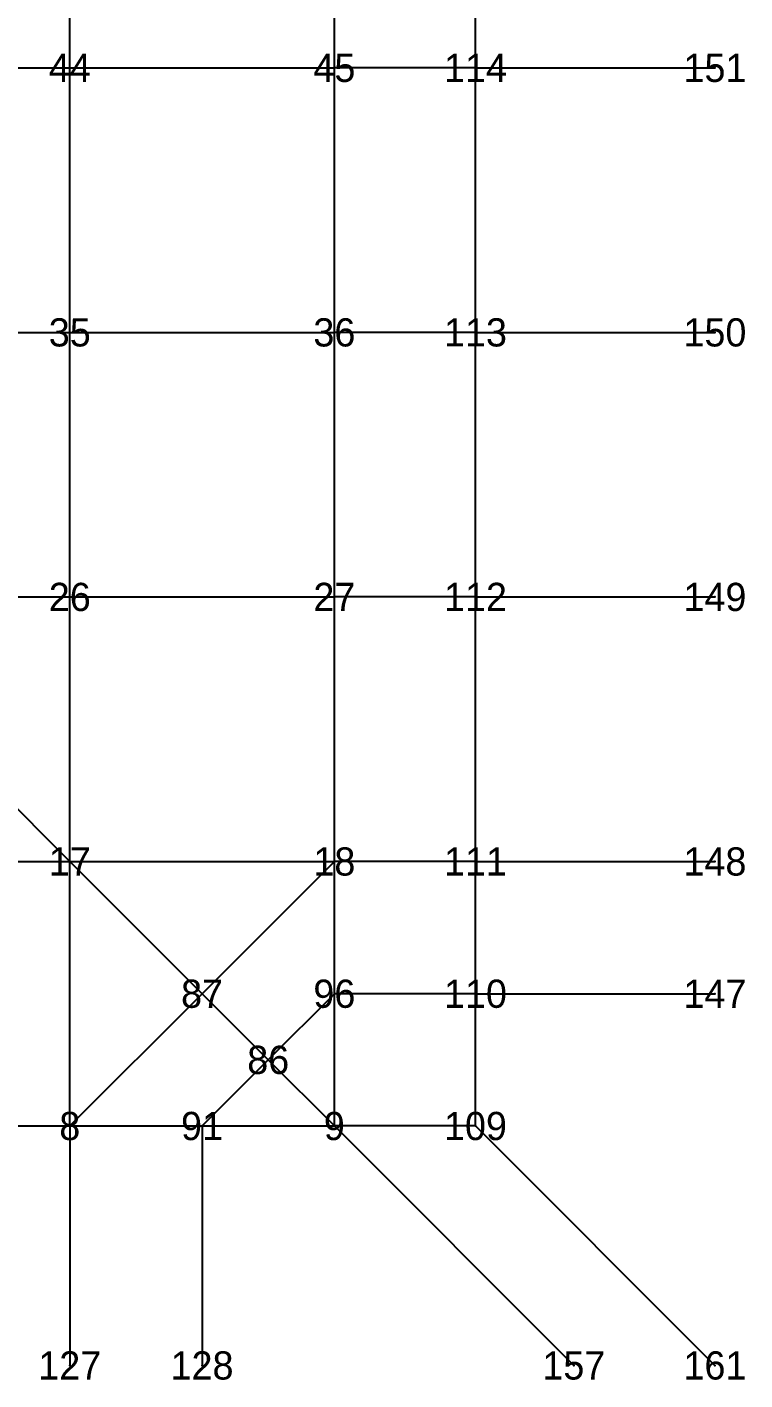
# Model space of a CAD drawing. Header units: metres. Extents: x -2.6 to 2.6, y -2.32 to 2.33.
# Drawn here: x 1.331 to 2.602, y -2.325 to 0.072 of the extents above; entities that cross this region are included whole.
import ezdxf
from ezdxf.enums import TextEntityAlignment as Align

# ---------------------------------------------------------------- set-up
doc = ezdxf.new("R2010")
doc.units = ezdxf.units.M

msp = doc.modelspace()

# ---------------------------------------------------------------- linework, layer by layer
at = {"layer": 'ASSE', "color": 253}
for p, q in [((1.40625, 0, 2.421588), (1.40625, 0.46875, 2.375539)), ((1.875, 0, 2.077305), (1.875, 0.46875, 2.023178)), ((2.125, 0, 2.077305), (2.125, 0.46875, 2.023178)), ((0.9375, 0, 2.639601), (1.40625, 0, 2.421588)), ((1.40625, 0, 2.421588), (1.875, 0, 2.077305)), ((1.40625, -0.46875, 2.375539), (1.40625, 0, 2.421588)), ((1.875, -0.46875, 2.023178), (1.875, 0, 2.077305)), ((2.125, 0, 2.077305), (1.875, 0, 2.077305)), ((2.125, -0.46875, 2.023178), (2.125, 0, 2.077305)), ((2.125, 0, 2.077305), (2.549264, 0, 2.077305)), ((0.9375, -0.46875, 2.597487), (1.40625, -0.46875, 2.375539)), ((1.40625, -0.46875, 2.375539), (1.875, -0.46875, 2.023178)), ((1.40625, -0.9375, 2.231555), (1.40625, -0.46875, 2.375539)), ((1.875, -0.9375, 1.850854), (1.875, -0.46875, 2.023178)), ((2.125, -0.46875, 2.023178), (1.875, -0.46875, 2.023178)), ((2.125, -0.9375, 1.850854), (2.125, -0.46875, 2.023178)), ((2.125, -0.46875, 2.023178), (2.549264, -0.46875, 2.023178)), ((0.9375, -0.9375, 2.466761), (1.40625, -0.9375, 2.231555)), ((1.40625, -1.40625, 1.967497), (0.9375, -0.9375, 2.466761)), ((1.40625, -0.9375, 2.231555), (1.875, -0.9375, 1.850854)), ((1.40625, -1.40625, 1.967497), (1.40625, -0.9375, 2.231555)), ((1.875, -1.40625, 1.517187), (1.875, -0.9375, 1.850854)), ((2.125, -0.9375, 1.850854), (1.875, -0.9375, 1.850854)), ((2.125, -1.40625, 1.517187), (2.125, -0.9375, 1.850854)), ((2.125, -0.9375, 1.850854), (2.549264, -0.9375, 1.850854)), ((0.9375, -1.40625, 2.231555), (1.40625, -1.40625, 1.967497)), ((1.40625, -1.40625, 1.967497), (1.875, -1.40625, 1.517187)), ((1.40625, -1.875, 1.517187), (1.40625, -1.40625, 1.967497)), ((1.640625, -1.640625, 1.554131), (1.40625, -1.40625, 1.967497)), ((1.640625, -1.640625, 1.554131), (1.875, -1.40625, 1.517187)), ((1.875, -1.640625, 1.245219), (1.875, -1.40625, 1.517187)), ((2.125, -1.40625, 1.517187), (1.875, -1.40625, 1.517187)), ((2.125, -1.640625, 1.245219), (2.125, -1.40625, 1.517187)), ((2.125, -1.40625, 1.517187), (2.549264, -1.40625, 1.517187)), ((1.40625, -1.875, 1.517187), (1.640625, -1.640625, 1.554131)), ((1.757812, -1.757812, 1.257048), (1.640625, -1.640625, 1.554131)), ((1.757812, -1.757812, 1.257048), (1.875, -1.640625, 1.245219)), ((1.875, -1.875, 0.648265), (1.875, -1.640625, 1.245219)), ((2.125, -1.640625, 1.245219), (1.875, -1.640625, 1.245219)), ((2.125, -1.875, 0.648265), (2.125, -1.640625, 1.245219)), ((2.125, -1.640625, 1.245219), (2.549264, -1.640625, 1.245219)), ((1.640625, -1.875, 1.245219), (1.757812, -1.757812, 1.257048)), ((1.875, -1.875, 0.648265), (1.757812, -1.757812, 1.257048)), ((0.9375, -1.875, 1.850854), (1.40625, -1.875, 1.517187)), ((1.40625, -1.875, 1.517187), (1.640625, -1.875, 1.245219)), ((1.40625, -1.875, 1.517187), (1.40625, -2.299264, -1.034162)), ((1.640625, -1.875, 1.245219), (1.875, -1.875, 0.648265)), ((1.640625, -1.875, 1.245219), (1.640625, -2.299264, -1.311402)), ((2.125, -1.875, 0.648265), (1.875, -1.875, 0.648265)), ((1.875, -1.875, 0.648265), (2.299264, -2.299264, -2.00505)), ((2.125, -1.875, 0.648265), (2.549264, -2.299264, -2.00505))]:
    msp.add_line(p, q, dxfattribs=at)
at = {"layer": 'ESTRADOSSO'}
for p, q in [((1.40625, 0, 2.59513), (1.40625, 0.46875, 2.552445)), ((1.875, 0, 2.279609), (1.875, 0.46875, 2.230894)), ((2.125, 0, 2.279609), (2.125, 0.46875, 2.230894)), ((0.9375, 0, 2.798809), (1.40625, 0, 2.59513)), ((1.40625, 0, 2.59513), (1.875, 0, 2.279609)), ((1.40625, -0.46875, 2.552445), (1.40625, 0, 2.59513)), ((1.875, -0.46875, 2.230894), (1.875, 0, 2.279609)), ((2.125, 0, 2.279609), (1.875, 0, 2.279609)), ((2.125, -0.46875, 2.230894), (2.125, 0, 2.279609)), ((2.125, 0, 2.279609), (2.549264, 0, 2.279609)), ((0.9375, -0.46875, 2.759277), (1.40625, -0.46875, 2.552445)), ((1.40625, -0.46875, 2.552445), (1.875, -0.46875, 2.230894)), ((1.40625, -0.9375, 2.419875), (1.40625, -0.46875, 2.552445)), ((1.875, -0.9375, 2.07791), (1.875, -0.46875, 2.230894)), ((2.125, -0.46875, 2.230894), (1.875, -0.46875, 2.230894)), ((2.125, -0.9375, 2.07791), (2.125, -0.46875, 2.230894)), ((2.125, -0.46875, 2.230894), (2.549264, -0.46875, 2.230894)), ((0.9375, -0.9375, 2.637125), (1.40625, -0.9375, 2.419875)), ((1.40625, -1.40625, 2.181092), (0.9375, -0.9375, 2.637125)), ((1.40625, -0.9375, 2.419875), (1.875, -0.9375, 2.07791)), ((1.40625, -1.40625, 2.181092), (1.40625, -0.9375, 2.419875)), ((1.875, -1.40625, 1.794178), (1.875, -0.9375, 2.07791)), ((2.125, -0.9375, 2.07791), (1.875, -0.9375, 2.07791)), ((2.125, -1.40625, 1.794178), (2.125, -0.9375, 2.07791)), ((2.125, -0.9375, 2.07791), (2.549264, -0.9375, 2.07791)), ((0.9375, -1.40625, 2.419875), (1.40625, -1.40625, 2.181092)), ((1.40625, -1.40625, 2.181092), (1.875, -1.40625, 1.794178)), ((1.40625, -1.875, 1.794178), (1.40625, -1.40625, 2.181092)), ((1.640625, -1.640625, 1.824538), (1.40625, -1.40625, 2.181092)), ((1.640625, -1.640625, 1.824538), (1.875, -1.40625, 1.794178)), ((1.875, -1.640625, 1.582708), (1.875, -1.40625, 1.794178)), ((2.125, -1.40625, 1.794178), (1.875, -1.40625, 1.794178)), ((2.125, -1.640625, 1.582708), (2.125, -1.40625, 1.794178)), ((2.125, -1.40625, 1.794178), (2.549264, -1.40625, 1.794178)), ((1.40625, -1.875, 1.794178), (1.640625, -1.640625, 1.824538)), ((1.757812, -1.757812, 1.591361), (1.640625, -1.640625, 1.824538)), ((1.757812, -1.757812, 1.591361), (1.875, -1.640625, 1.582708)), ((1.875, -1.875, 1.29653), (1.875, -1.640625, 1.582708)), ((2.125, -1.640625, 1.582708), (1.875, -1.640625, 1.582708)), ((2.125, -1.875, 1.29653), (2.125, -1.640625, 1.582708)), ((2.125, -1.640625, 1.582708), (2.549264, -1.640625, 1.582708)), ((1.640625, -1.875, 1.582708), (1.757812, -1.757812, 1.591361)), ((1.875, -1.875, 1.29653), (1.757812, -1.757812, 1.591361)), ((0.9375, -1.875, 2.07791), (1.40625, -1.875, 1.794178)), ((1.40625, -1.875, 1.794178), (1.640625, -1.875, 1.582708)), ((1.40625, -1.875, 1.794178), (1.40625, -2.299264, 1.69148)), ((1.640625, -1.875, 1.582708), (1.875, -1.875, 1.29653)), ((1.640625, -1.875, 1.582708), (1.640625, -2.299264, 1.469466)), ((2.125, -1.875, 1.29653), (1.875, -1.875, 1.29653)), ((1.875, -1.875, 1.29653), (2.299264, -2.299264, 0.989901)), ((2.125, -1.875, 1.29653), (2.549264, -2.299264, 0.989901))]:
    msp.add_line(p, q, dxfattribs=at)
at = {"layer": 'EXTERNAL_NODES'}
for p in [(2.549264, 0, 1.875), (2.549264, -0.46875, 1.815461), (2.549264, -0.9375, 1.623798), (2.549264, -1.40625, 1.240196), (2.549264, -1.640625, 0.90773), (1.40625, -2.299264, -3.759804), (1.640625, -2.299264, -4.09227), (2.299264, -2.299264, -5), (2.549264, -2.299264, -5)]:
    msp.add_point(p, dxfattribs=at)
at = {"layer": 'fz', "color": 6}
for p, q in [((1.40625, 0, 2.59513), (1.40625, 0, 3.99883)), ((1.875, 0, 2.279609), (1.875, 0, 3.514109)), ((2.125, 0, 2.279609), (2.125, 0, 2.740109)), ((2.549264, 0, 2.279609), (2.549264, 0, 2.279609)), ((1.40625, -0.46875, 2.552445), (1.40625, -0.46875, 4.004445)), ((1.875, -0.46875, 2.230894), (1.875, -0.46875, 3.507094)), ((2.125, -0.46875, 2.230894), (2.125, -0.46875, 2.707294)), ((2.549264, -0.46875, 2.230894), (2.549264, -0.46875, 2.230894)), ((1.40625, -0.9375, 2.419875), (1.40625, -0.9375, 4.029375)), ((1.875, -0.9375, 2.07791), (1.875, -0.9375, 3.49241)), ((2.125, -0.9375, 2.07791), (2.125, -0.9375, 2.60681)), ((2.549264, -0.9375, 2.07791), (2.549264, -0.9375, 2.07791)), ((1.40625, -1.40625, 2.181092), (1.40625, -1.40625, 3.866792)), ((1.875, -1.40625, 1.794178), (1.875, -1.40625, 3.181978)), ((2.125, -1.40625, 1.794178), (2.125, -1.40625, 2.241178)), ((2.549264, -1.40625, 1.794178), (2.549264, -1.40625, 1.794178)), ((1.640625, -1.640625, 1.824538), (1.640625, -1.640625, 2.406838)), ((1.875, -1.640625, 1.582708), (1.875, -1.640625, 2.127808)), ((2.125, -1.640625, 1.582708), (2.125, -1.640625, 1.952908)), ((2.549264, -1.640625, 1.582708), (2.549264, -1.640625, 1.582708)), ((1.757812, -1.757812, 1.591361), (1.757812, -1.757812, 1.941461)), ((1.40625, -1.875, 1.794178), (1.40625, -1.875, 2.380678)), ((1.640625, -1.875, 1.582708), (1.640625, -1.875, 1.757608)), ((1.875, -1.875, 1.29653), (1.875, -1.875, 1.62443)), ((2.125, -1.875, 1.29653), (2.125, -1.875, 1.50233)), ((1.40625, -2.299264, 1.69148), (1.40625, -2.299264, 1.69148)), ((1.640625, -2.299264, 1.469466), (1.640625, -2.299264, 1.469466)), ((2.299264, -2.299264, 0.989901), (2.299264, -2.299264, 0.989901)), ((2.549264, -2.299264, 0.989901), (2.549264, -2.299264, 0.989901))]:
    msp.add_line(p, q, dxfattribs=at)
at = {"layer": 'INTERNAL_NODES'}
for p in [(1.40625, 0, 2.248046), (1.875, 0, 1.875), (2.125, 0, 1.875), (1.40625, -0.46875, 2.198632), (1.875, -0.46875, 1.815461), (2.125, -0.46875, 1.815461), (1.40625, -0.9375, 2.043234), (1.875, -0.9375, 1.623798), (2.125, -0.9375, 1.623798), (1.40625, -1.40625, 1.753902), (1.875, -1.40625, 1.240196), (2.125, -1.40625, 1.240196), (1.640625, -1.640625, 1.283725), (1.875, -1.640625, 0.90773), (2.125, -1.640625, 0.90773), (1.757812, -1.757812, 0.922735), (1.40625, -1.875, 1.240196), (1.640625, -1.875, 0.90773), (1.875, -1.875), (2.125, -1.875)]:
    msp.add_point(p, dxfattribs=at)
at = {"layer": 'INTRADOSSO'}
for p, q in [((1.40625, 0, 2.248046), (1.40625, 0.46875, 2.198632)), ((1.875, 0, 1.875), (1.875, 0.46875, 1.815461)), ((2.125, 0, 1.875), (2.125, 0.46875, 1.815461)), ((0.9375, 0, 2.480392), (1.40625, 0, 2.248046)), ((1.40625, 0, 2.248046), (1.875, 0, 1.875)), ((1.40625, -0.46875, 2.198632), (1.40625, 0, 2.248046)), ((1.875, -0.46875, 1.815461), (1.875, 0, 1.875)), ((2.125, 0, 1.875), (1.875, 0, 1.875)), ((2.125, -0.46875, 1.815461), (2.125, 0, 1.875)), ((2.125, 0, 1.875), (2.549264, 0, 1.875)), ((0.9375, -0.46875, 2.435696), (1.40625, -0.46875, 2.198632)), ((1.40625, -0.46875, 2.198632), (1.875, -0.46875, 1.815461)), ((1.40625, -0.9375, 2.043234), (1.40625, -0.46875, 2.198632)), ((1.875, -0.9375, 1.623798), (1.875, -0.46875, 1.815461)), ((2.125, -0.46875, 1.815461), (1.875, -0.46875, 1.815461)), ((2.125, -0.9375, 1.623798), (2.125, -0.46875, 1.815461)), ((2.125, -0.46875, 1.815461), (2.549264, -0.46875, 1.815461)), ((0.9375, -0.9375, 2.296397), (1.40625, -0.9375, 2.043234)), ((1.40625, -1.40625, 1.753902), (0.9375, -0.9375, 2.296397)), ((1.40625, -0.9375, 2.043234), (1.875, -0.9375, 1.623798)), ((1.40625, -1.40625, 1.753902), (1.40625, -0.9375, 2.043234)), ((1.875, -1.40625, 1.240196), (1.875, -0.9375, 1.623798)), ((2.125, -0.9375, 1.623798), (1.875, -0.9375, 1.623798)), ((2.125, -1.40625, 1.240196), (2.125, -0.9375, 1.623798)), ((2.125, -0.9375, 1.623798), (2.549264, -0.9375, 1.623798)), ((0.9375, -1.40625, 2.043234), (1.40625, -1.40625, 1.753902)), ((1.40625, -1.40625, 1.753902), (1.875, -1.40625, 1.240196)), ((1.40625, -1.875, 1.240196), (1.40625, -1.40625, 1.753902)), ((1.640625, -1.640625, 1.283725), (1.40625, -1.40625, 1.753902)), ((1.640625, -1.640625, 1.283725), (1.875, -1.40625, 1.240196)), ((1.875, -1.640625, 0.90773), (1.875, -1.40625, 1.240196)), ((2.125, -1.40625, 1.240196), (1.875, -1.40625, 1.240196)), ((2.125, -1.640625, 0.90773), (2.125, -1.40625, 1.240196)), ((2.125, -1.40625, 1.240196), (2.549264, -1.40625, 1.240196)), ((1.40625, -1.875, 1.240196), (1.640625, -1.640625, 1.283725)), ((1.757812, -1.757812, 0.922735), (1.640625, -1.640625, 1.283725)), ((1.757812, -1.757812, 0.922735), (1.875, -1.640625, 0.90773)), ((1.875, -1.875), (1.875, -1.640625, 0.90773)), ((2.125, -1.640625, 0.90773), (1.875, -1.640625, 0.90773)), ((2.125, -1.875), (2.125, -1.640625, 0.90773)), ((2.125, -1.640625, 0.90773), (2.549264, -1.640625, 0.90773)), ((1.640625, -1.875, 0.90773), (1.757812, -1.757812, 0.922735)), ((1.875, -1.875), (1.757812, -1.757812, 0.922735)), ((0.9375, -1.875, 1.623798), (1.40625, -1.875, 1.240196)), ((1.40625, -1.875, 1.240196), (1.640625, -1.875, 0.90773)), ((1.40625, -1.875, 1.240196), (1.40625, -2.299264, -3.759804)), ((1.640625, -1.875, 0.90773), (1.875, -1.875)), ((1.640625, -1.875, 0.90773), (1.640625, -2.299264, -4.09227)), ((2.125, -1.875), (1.875, -1.875)), ((1.875, -1.875), (2.299264, -2.299264, -5)), ((2.125, -1.875), (2.549264, -2.299264, -5))]:
    msp.add_line(p, q, dxfattribs=at)
at = {"layer": 'MAXSPINTA', "color": 41, "ltscale": 12.378894}
msp.add_line((1.40625, 0, 2.488817), (1.40625, 0.46875, 2.437778), dxfattribs=at)
at = {"layer": 'MAXSPINTA', "color": 81, "ltscale": 26.967855}
msp.add_line((1.875, 0, 2.204806), (1.875, 0.46875, 2.15031), dxfattribs=at)
at = {"layer": 'MAXSPINTA', "color": 41, "ltscale": 13.151514}
msp.add_line((2.125, 0, 2.137253), (2.125, 0.46875, 2.07942), dxfattribs=at)
at = {"layer": 'MAXSPINTA', "color": 21, "ltscale": 6.39238}
msp.add_line((0.9375, 0, 2.620828), (1.40625, 0, 2.488817), dxfattribs=at)
at = {"layer": 'MAXSPINTA', "color": 41, "ltscale": 7.194312}
msp.add_line((1.40625, 0, 2.488817), (1.875, 0, 2.204806), dxfattribs=at)
at = {"layer": 'MAXSPINTA', "color": 41, "ltscale": 12.379323}
msp.add_line((1.40625, -0.46875, 2.437627), (1.40625, 0, 2.488817), dxfattribs=at)
at = {"layer": 'MAXSPINTA', "color": 81, "ltscale": 26.962345}
msp.add_line((1.875, -0.46875, 2.151152), (1.875, 0, 2.204806), dxfattribs=at)
at = {"layer": 'MAXSPINTA', "color": 21, "ltscale": 6.373702}
msp.add_line((2.125, 0, 2.137253), (1.875, 0, 2.204806), dxfattribs=at)
at = {"layer": 'MAXSPINTA', "color": 41, "ltscale": 13.148696}
msp.add_line((2.125, -0.46875, 2.080252), (2.125, 0, 2.137253), dxfattribs=at)
at = {"layer": 'MAXSPINTA', "color": 21, "ltscale": 6.153029}
for p, q in [((2.125, 0, 2.137253), (2.549264, 0, 2.137253)), ((2.125, -0.46875, 2.080252), (2.549264, -0.46875, 2.080252)), ((2.125, -0.9375, 1.903555), (2.549264, -0.9375, 1.903555))]:
    msp.add_line(p, q, dxfattribs=at)
at = {"layer": 'MAXSPINTA', "color": 21, "ltscale": 6.38938}
msp.add_line((0.9375, -0.46875, 2.568793), (1.40625, -0.46875, 2.437627), dxfattribs=at)
at = {"layer": 'MAXSPINTA', "color": 41, "ltscale": 7.211136}
msp.add_line((1.40625, -0.46875, 2.437627), (1.875, -0.46875, 2.151152), dxfattribs=at)
at = {"layer": 'MAXSPINTA', "color": 41, "ltscale": 12.985545}
msp.add_line((1.40625, -0.9375, 2.279734), (1.40625, -0.46875, 2.437627), dxfattribs=at)
at = {"layer": 'MAXSPINTA', "color": 81, "ltscale": 28.367588}
msp.add_line((1.875, -0.9375, 1.987789), (1.875, -0.46875, 2.151152), dxfattribs=at)
at = {"layer": 'MAXSPINTA', "color": 21, "ltscale": 6.395682}
msp.add_line((2.125, -0.46875, 2.080252), (1.875, -0.46875, 2.151152), dxfattribs=at)
at = {"layer": 'MAXSPINTA', "color": 41, "ltscale": 13.949101}
msp.add_line((2.125, -0.9375, 1.903555), (2.125, -0.46875, 2.080252), dxfattribs=at)
at = {"layer": 'MAXSPINTA', "color": 21, "ltscale": 6.378971}
msp.add_line((0.9375, -0.9375, 2.407926), (1.40625, -0.9375, 2.279734), dxfattribs=at)
at = {"layer": 'MAXSPINTA', "color": 61, "ltscale": 21.683347}
msp.add_line((1.40625, -1.40625, 1.999359), (0.9375, -0.9375, 2.407926), dxfattribs=at)
at = {"layer": 'MAXSPINTA', "color": 41, "ltscale": 7.248828}
msp.add_line((1.40625, -0.9375, 2.279734), (1.875, -0.9375, 1.987789), dxfattribs=at)
at = {"layer": 'MAXSPINTA', "color": 41, "ltscale": 14.339519}
msp.add_line((1.40625, -1.40625, 1.999359), (1.40625, -0.9375, 2.279734), dxfattribs=at)
at = {"layer": 'MAXSPINTA', "color": 81, "ltscale": 31.104831}
msp.add_line((1.875, -1.40625, 1.711139), (1.875, -0.9375, 1.987789), dxfattribs=at)
at = {"layer": 'MAXSPINTA', "color": 41, "ltscale": 6.492909}
msp.add_line((2.125, -0.9375, 1.903555), (1.875, -0.9375, 1.987789), dxfattribs=at)
at = {"layer": 'MAXSPINTA', "color": 61, "ltscale": 15.717616}
msp.add_line((2.125, -1.40625, 1.58909), (2.125, -0.9375, 1.903555), dxfattribs=at)
at = {"layer": 'MAXSPINTA', "color": 41, "ltscale": 7.157355}
msp.add_line((0.9375, -1.40625, 2.277879), (1.40625, -1.40625, 1.999359), dxfattribs=at)
at = {"layer": 'MAXSPINTA', "color": 41, "ltscale": 7.223104}
msp.add_line((1.40625, -1.40625, 1.999359), (1.875, -1.40625, 1.711139), dxfattribs=at)
at = {"layer": 'MAXSPINTA', "color": 41, "ltscale": 14.184781}
msp.add_line((1.40625, -1.875, 1.730638), (1.40625, -1.40625, 1.999359), dxfattribs=at)
at = {"layer": 'MAXSPINTA', "color": 81, "ltscale": 25.213196}
msp.add_line((1.640625, -1.640625, 1.690972), (1.40625, -1.40625, 1.999359), dxfattribs=at)
at = {"layer": 'MAXSPINTA', "color": 21, "ltscale": 3.082203}
msp.add_line((1.640625, -1.640625, 1.690972), (1.875, -1.40625, 1.711139), dxfattribs=at)
at = {"layer": 'MAXSPINTA', "color": 81, "ltscale": 31.692053}
msp.add_line((1.875, -1.640625, 1.521008), (1.875, -1.40625, 1.711139), dxfattribs=at)
at = {"layer": 'MAXSPINTA', "color": 41, "ltscale": 9.267936}
msp.add_line((2.125, -1.40625, 1.58909), (1.875, -1.40625, 1.711139), dxfattribs=at)
at = {"layer": 'MAXSPINTA', "color": 61, "ltscale": 19.370357}
msp.add_line((2.125, -1.640625, 1.332095), (2.125, -1.40625, 1.58909), dxfattribs=at)
at = {"layer": 'MAXSPINTA', "color": 41, "ltscale": 8.328453}
msp.add_line((2.125, -1.40625, 1.58909), (2.549264, -1.40625, 1.58909), dxfattribs=at)
at = {"layer": 'MAXSPINTA', "color": 21, "ltscale": 3.098466}
msp.add_line((1.40625, -1.875, 1.730638), (1.640625, -1.640625, 1.690972), dxfattribs=at)
at = {"layer": 'MAXSPINTA', "color": 81, "ltscale": 26.975616}
msp.add_line((1.757812, -1.757812, 1.514367), (1.640625, -1.640625, 1.690972), dxfattribs=at)
at = {"layer": 'MAXSPINTA', "color": 61, "ltscale": 17.417284}
msp.add_line((1.757812, -1.757812, 1.514367), (1.875, -1.640625, 1.521008), dxfattribs=at)
at = {"layer": 'MAXSPINTA', "color": 61, "ltscale": 17.039907}
msp.add_line((1.875, -1.875, 1.29653), (1.875, -1.640625, 1.521008), dxfattribs=at)
at = {"layer": 'MAXSPINTA', "color": 41, "ltscale": 15.42441}
msp.add_line((2.125, -1.640625, 1.332095), (1.875, -1.640625, 1.521008), dxfattribs=at)
at = {"layer": 'MAXSPINTA', "color": 81, "ltscale": 28.065333}
msp.add_line((2.125, -1.875, 0.885964), (2.125, -1.640625, 1.332095), dxfattribs=at)
at = {"layer": 'MAXSPINTA', "color": 41, "ltscale": 12.306057}
msp.add_line((2.125, -1.640625, 1.332095), (2.549264, -1.640625, 1.332095), dxfattribs=at)
at = {"layer": 'MAXSPINTA', "color": 61, "ltscale": 17.615808}
msp.add_line((1.640625, -1.875, 1.540344), (1.757812, -1.757812, 1.514367), dxfattribs=at)
at = {"layer": 'MAXSPINTA', "color": 81, "ltscale": 30.48657}
msp.add_line((1.875, -1.875, 1.29653), (1.757812, -1.757812, 1.514367), dxfattribs=at)
at = {"layer": 'MAXSPINTA', "color": 121, "ltscale": 46.140873}
msp.add_line((0.9375, -1.875, 2.004495), (1.40625, -1.875, 1.730638), dxfattribs=at)
at = {"layer": 'MAXSPINTA', "color": 121, "ltscale": 48.515901}
msp.add_line((1.40625, -1.875, 1.730638), (1.640625, -1.875, 1.540344), dxfattribs=at)
at = {"layer": 'MAXSPINTA', "color": 41, "ltscale": 14.543032}
msp.add_line((1.40625, -1.875, 1.730638), (1.40625, -2.299264, 1.69148), dxfattribs=at)
at = {"layer": 'MAXSPINTA', "color": 101, "ltscale": 36.591766}
msp.add_line((1.640625, -1.875, 1.540344), (1.875, -1.875, 1.29653), dxfattribs=at)
at = {"layer": 'MAXSPINTA', "color": 41, "ltscale": 12.476604}
msp.add_line((1.640625, -1.875, 1.540344), (1.640625, -2.299264, 1.469466), dxfattribs=at)
at = {"layer": 'MAXSPINTA', "color": 81, "ltscale": 25.096993}
msp.add_line((2.125, -1.875, 0.885964), (1.875, -1.875, 1.29653), dxfattribs=at)
at = {"layer": 'MAXSPINTA', "color": 141, "ltscale": 55.293735}
msp.add_line((1.875, -1.875, 1.29653), (2.299264, -2.299264, 0.592397), dxfattribs=at)
at = {"layer": 'MAXSPINTA', "color": 121, "ltscale": 50.464329}
msp.add_line((2.125, -1.875, 0.885964), (2.549264, -2.299264, -0.64067), dxfattribs=at)
at = {"layer": 'MEDIONETWORK', "color": 41, "ltscale": 9.378457}
msp.add_line((1.40625, 0, 2.526803), (1.40625, 0.46875, 2.457957), dxfattribs=at)
at = {"layer": 'MEDIONETWORK', "color": 61, "ltscale": 20.437157}
msp.add_line((1.875, 0, 2.168634), (1.875, 0.46875, 2.096265), dxfattribs=at)
at = {"layer": 'MEDIONETWORK', "color": 41, "ltscale": 9.961437}
msp.add_line((2.125, 0, 2.087581), (2.125, 0.46875, 2.014235), dxfattribs=at)
at = {"layer": 'MEDIONETWORK', "color": 21, "ltscale": 4.904502}
msp.add_line((0.9375, 0, 2.68751), (1.40625, 0, 2.526803), dxfattribs=at)
at = {"layer": 'MEDIONETWORK', "color": 21, "ltscale": 5.83874}
msp.add_line((1.40625, 0, 2.526803), (1.875, 0, 2.168634), dxfattribs=at)
at = {"layer": 'MEDIONETWORK', "color": 41, "ltscale": 9.378312}
msp.add_line((1.40625, -0.46875, 2.458007), (1.40625, 0, 2.526803), dxfattribs=at)
at = {"layer": 'MEDIONETWORK', "color": 61, "ltscale": 20.424995}
msp.add_line((1.875, -0.46875, 2.098139), (1.875, 0, 2.168634), dxfattribs=at)
at = {"layer": 'MEDIONETWORK', "color": 21, "ltscale": 4.877157}
msp.add_line((2.125, 0, 2.087581), (1.875, 0, 2.168634), dxfattribs=at)
at = {"layer": 'MEDIONETWORK', "color": 41, "ltscale": 9.955224}
msp.add_line((2.125, -0.46875, 2.016174), (2.125, 0, 2.087581), dxfattribs=at)
at = {"layer": 'MEDIONETWORK', "color": 21, "ltscale": 4.639416}
for p, q in [((2.125, 0, 2.087581), (2.549264, 0, 2.087581)), ((2.125, -0.46875, 2.016174), (2.549264, -0.46875, 2.016174)), ((2.125, -0.9375, 1.796686), (2.549264, -0.9375, 1.796686))]:
    msp.add_line(p, q, dxfattribs=at)
at = {"layer": 'MEDIONETWORK', "color": 21, "ltscale": 4.899891}
msp.add_line((0.9375, -0.46875, 2.617272), (1.40625, -0.46875, 2.458007), dxfattribs=at)
at = {"layer": 'MEDIONETWORK', "color": 21, "ltscale": 5.848964}
msp.add_line((1.40625, -0.46875, 2.458007), (1.875, -0.46875, 2.098139), dxfattribs=at)
at = {"layer": 'MEDIONETWORK', "color": 41, "ltscale": 10.19195}
msp.add_line((1.40625, -0.9375, 2.245006), (1.40625, -0.46875, 2.458007), dxfattribs=at)
at = {"layer": 'MEDIONETWORK', "color": 61, "ltscale": 22.249593}
msp.add_line((1.875, -0.9375, 1.881557), (1.875, -0.46875, 2.098139), dxfattribs=at)
at = {"layer": 'MEDIONETWORK', "color": 21, "ltscale": 4.882401}
msp.add_line((2.125, -0.46875, 2.016174), (1.875, -0.46875, 2.098139), dxfattribs=at)
at = {"layer": 'MEDIONETWORK', "color": 41, "ltscale": 10.867159}
msp.add_line((2.125, -0.9375, 1.796686), (2.125, -0.46875, 2.016174), dxfattribs=at)
at = {"layer": 'MEDIONETWORK', "color": 21, "ltscale": 4.887928}
msp.add_line((0.9375, -0.9375, 2.400473), (1.40625, -0.9375, 2.245006), dxfattribs=at)
at = {"layer": 'MEDIONETWORK', "color": 61, "ltscale": 17.892131}
msp.add_line((1.40625, -1.40625, 1.864968), (0.9375, -0.9375, 2.400473), dxfattribs=at)
at = {"layer": 'MEDIONETWORK', "color": 21, "ltscale": 5.870612}
msp.add_line((1.40625, -0.9375, 2.245006), (1.875, -0.9375, 1.881557), dxfattribs=at)
at = {"layer": 'MEDIONETWORK', "color": 41, "ltscale": 11.945363}
msp.add_line((1.40625, -1.40625, 1.864968), (1.40625, -0.9375, 2.245006), dxfattribs=at)
at = {"layer": 'MEDIONETWORK', "color": 81, "ltscale": 25.810467}
msp.add_line((1.875, -1.40625, 1.50862), (1.875, -0.9375, 1.881557), dxfattribs=at)
at = {"layer": 'MEDIONETWORK', "color": 21, "ltscale": 4.899475}
msp.add_line((2.125, -0.9375, 1.796686), (1.875, -0.9375, 1.881557), dxfattribs=at)
at = {"layer": 'MEDIONETWORK', "color": 41, "ltscale": 12.649213}
msp.add_line((2.125, -1.40625, 1.418211), (2.125, -0.9375, 1.796686), dxfattribs=at)
at = {"layer": 'MEDIONETWORK', "color": 21, "ltscale": 5.854217}
msp.add_line((0.9375, -1.40625, 2.225691), (1.40625, -1.40625, 1.864968), dxfattribs=at)
at = {"layer": 'MEDIONETWORK', "color": 21, "ltscale": 5.827812}
msp.add_line((1.40625, -1.40625, 1.864968), (1.875, -1.40625, 1.50862), dxfattribs=at)
at = {"layer": 'MEDIONETWORK', "color": 41, "ltscale": 11.394479}
msp.add_line((1.40625, -1.875, 1.530869), (1.40625, -1.40625, 1.864968), dxfattribs=at)
at = {"layer": 'MEDIONETWORK', "color": 61, "ltscale": 22.607448}
msp.add_line((1.640625, -1.640625, 1.440715), (1.40625, -1.40625, 1.864968), dxfattribs=at)
at = {"layer": 'MEDIONETWORK', "color": 21, "ltscale": 2.367888}
msp.add_line((1.640625, -1.640625, 1.440715), (1.875, -1.40625, 1.50862), dxfattribs=at)
at = {"layer": 'MEDIONETWORK', "color": 81, "ltscale": 28.383258}
msp.add_line((1.875, -1.640625, 1.237384), (1.875, -1.40625, 1.50862), dxfattribs=at)
at = {"layer": 'MEDIONETWORK', "color": 41, "ltscale": 6.677712}
msp.add_line((2.125, -1.40625, 1.418211), (1.875, -1.40625, 1.50862), dxfattribs=at)
at = {"layer": 'MEDIONETWORK', "color": 41, "ltscale": 15.294404}
msp.add_line((2.125, -1.640625, 1.139408), (2.125, -1.40625, 1.418211), dxfattribs=at)
at = {"layer": 'MEDIONETWORK', "color": 21, "ltscale": 6.279697}
msp.add_line((2.125, -1.40625, 1.418211), (2.549264, -1.40625, 1.418211), dxfattribs=at)
at = {"layer": 'MEDIONETWORK', "color": 21, "ltscale": 2.403985}
msp.add_line((1.40625, -1.875, 1.530869), (1.640625, -1.640625, 1.440715), dxfattribs=at)
at = {"layer": 'MEDIONETWORK', "color": 81, "ltscale": 25.078948}
msp.add_line((1.757812, -1.757812, 1.192306), (1.640625, -1.640625, 1.440715), dxfattribs=at)
at = {"layer": 'MEDIONETWORK', "color": 41, "ltscale": 13.598963}
msp.add_line((1.757812, -1.757812, 1.192306), (1.875, -1.640625, 1.237384), dxfattribs=at)
at = {"layer": 'MEDIONETWORK', "color": 61, "ltscale": 18.571567}
msp.add_line((1.875, -1.875, 0.831029), (1.875, -1.640625, 1.237384), dxfattribs=at)
at = {"layer": 'MEDIONETWORK', "color": 41, "ltscale": 9.965953}
msp.add_line((2.125, -1.640625, 1.139408), (1.875, -1.640625, 1.237384), dxfattribs=at)
at = {"layer": 'MEDIONETWORK', "color": 61, "ltscale": 19.278954}
msp.add_line((2.125, -1.875, 0.744619), (2.125, -1.640625, 1.139408), dxfattribs=at)
at = {"layer": 'MEDIONETWORK', "color": 41, "ltscale": 9.278832}
msp.add_line((2.125, -1.640625, 1.139408), (2.549264, -1.640625, 1.139408), dxfattribs=at)
at = {"layer": 'MEDIONETWORK', "color": 41, "ltscale": 13.95279}
msp.add_line((1.640625, -1.875, 1.252198), (1.757812, -1.757812, 1.192306), dxfattribs=at)
at = {"layer": 'MEDIONETWORK', "color": 81, "ltscale": 33.380779}
msp.add_line((1.875, -1.875, 0.831029), (1.757812, -1.757812, 1.192306), dxfattribs=at)
at = {"layer": 'MEDIONETWORK', "color": 101, "ltscale": 37.055046}
msp.add_line((0.9375, -1.875, 1.869418), (1.40625, -1.875, 1.530869), dxfattribs=at)
at = {"layer": 'MEDIONETWORK', "color": 121, "ltscale": 44.12153}
msp.add_line((1.40625, -1.875, 1.530869), (1.640625, -1.875, 1.252198), dxfattribs=at)
at = {"layer": 'MEDIONETWORK', "color": 41, "ltscale": 11.675336}
msp.add_line((1.40625, -1.875, 1.530869), (1.40625, -2.299264, 1.69148), dxfattribs=at)
at = {"layer": 'MEDIONETWORK', "color": 101, "ltscale": 39.321162}
msp.add_line((1.640625, -1.875, 1.252198), (1.875, -1.875, 0.831029), dxfattribs=at)
at = {"layer": 'MEDIONETWORK', "color": 41, "ltscale": 10.424772}
msp.add_line((1.640625, -1.875, 1.252198), (1.640625, -2.299264, 1.469466), dxfattribs=at)
at = {"layer": 'MEDIONETWORK', "color": 41, "ltscale": 10.412989}
msp.add_line((2.125, -1.875, 0.744619), (1.875, -1.875, 0.831029), dxfattribs=at)
at = {"layer": 'MEDIONETWORK', "color": 201, "ltscale": 83.006643}
msp.add_line((1.875, -1.875, 0.831029), (2.299264, -2.299264, -0.910331), dxfattribs=at)
at = {"layer": 'MEDIONETWORK', "color": 81, "ltscale": 24.915357}
msp.add_line((2.125, -1.875, 0.744619), (2.549264, -2.299264, -0.146241), dxfattribs=at)
at = {"layer": 'MINSPINTA', "color": 41, "ltscale": 7.547835}
msp.add_line((1.40625, 0, 2.59513), (1.40625, 0.46875, 2.508382), dxfattribs=at)
at = {"layer": 'MINSPINTA', "color": 61, "ltscale": 16.429782}
msp.add_line((1.875, 0, 2.185064), (1.875, 0.46875, 2.09831), dxfattribs=at)
at = {"layer": 'MINSPINTA', "color": 41, "ltscale": 8.011418}
msp.add_line((2.125, 0, 2.089199), (2.125, 0.46875, 2.000573), dxfattribs=at)
at = {"layer": 'MINSPINTA', "color": 21, "ltscale": 3.937104}
msp.add_line((0.9375, 0, 2.761285), (1.40625, 0, 2.59513), dxfattribs=at)
at = {"layer": 'MINSPINTA', "color": 21, "ltscale": 4.93042}
msp.add_line((1.40625, 0, 2.59513), (1.875, 0, 2.185064), dxfattribs=at)
at = {"layer": 'MINSPINTA', "color": 41, "ltscale": 7.548028}
msp.add_line((1.40625, -0.46875, 2.508315), (1.40625, 0, 2.59513), dxfattribs=at)
at = {"layer": 'MINSPINTA', "color": 61, "ltscale": 16.422258}
msp.add_line((1.875, -0.46875, 2.099518), (1.875, 0, 2.185064), dxfattribs=at)
at = {"layer": 'MINSPINTA', "color": 21, "ltscale": 3.974347}
msp.add_line((2.125, 0, 2.089199), (1.875, 0, 2.185064), dxfattribs=at)
at = {"layer": 'MINSPINTA', "color": 41, "ltscale": 8.007961}
msp.add_line((2.125, -0.46875, 2.001688), (2.125, 0, 2.089199), dxfattribs=at)
at = {"layer": 'MINSPINTA', "color": 21, "ltscale": 3.710874}
for p, q in [((2.125, 0, 2.089199), (2.549264, 0, 2.089199)), ((2.125, -0.46875, 2.001688), (2.549264, -0.46875, 2.001688)), ((2.125, -0.9375, 1.733146), (2.549264, -0.9375, 1.733146))]:
    msp.add_line(p, q, dxfattribs=at)
at = {"layer": 'MINSPINTA', "color": 21, "ltscale": 3.926851}
msp.add_line((0.9375, -0.46875, 2.670552), (1.40625, -0.46875, 2.508315), dxfattribs=at)
at = {"layer": 'MINSPINTA', "color": 21, "ltscale": 4.923811}
msp.add_line((1.40625, -0.46875, 2.508315), (1.875, -0.46875, 2.099518), dxfattribs=at)
at = {"layer": 'MINSPINTA', "color": 41, "ltscale": 8.558834}
msp.add_line((1.40625, -0.9375, 2.239091), (1.40625, -0.46875, 2.508315), dxfattribs=at)
at = {"layer": 'MINSPINTA', "color": 61, "ltscale": 18.486599}
msp.add_line((1.875, -0.9375, 1.838775), (1.875, -0.46875, 2.099518), dxfattribs=at)
at = {"layer": 'MINSPINTA', "color": 21, "ltscale": 3.984883}
msp.add_line((2.125, -0.46875, 2.001688), (1.875, -0.46875, 2.099518), dxfattribs=at)
at = {"layer": 'MINSPINTA', "color": 41, "ltscale": 9.072243}
msp.add_line((2.125, -0.9375, 1.733146), (2.125, -0.46875, 2.001688), dxfattribs=at)
at = {"layer": 'MINSPINTA', "color": 21, "ltscale": 3.897409}
msp.add_line((0.9375, -0.9375, 2.389574), (1.40625, -0.9375, 2.239091), dxfattribs=at)
at = {"layer": 'MINSPINTA', "color": 41, "ltscale": 15.400182}
msp.add_line((1.40625, -1.40625, 1.755938), (0.9375, -0.9375, 2.389574), dxfattribs=at)
at = {"layer": 'MINSPINTA', "color": 21, "ltscale": 4.879945}
msp.add_line((1.40625, -0.9375, 2.239091), (1.875, -0.9375, 1.838775), dxfattribs=at)
at = {"layer": 'MINSPINTA', "color": 41, "ltscale": 10.658502}
msp.add_line((1.40625, -1.40625, 1.755938), (1.40625, -0.9375, 2.239091), dxfattribs=at)
at = {"layer": 'MINSPINTA', "color": 61, "ltscale": 22.252401}
msp.add_line((1.875, -1.40625, 1.394768), (1.875, -0.9375, 1.838775), dxfattribs=at)
at = {"layer": 'MINSPINTA', "color": 21, "ltscale": 4.028516}
msp.add_line((2.125, -0.9375, 1.733146), (1.875, -0.9375, 1.838775), dxfattribs=at)
at = {"layer": 'MINSPINTA', "color": 41, "ltscale": 11.110527}
msp.add_line((2.125, -1.40625, 1.266258), (2.125, -0.9375, 1.733146), dxfattribs=at)
at = {"layer": 'MINSPINTA', "color": 21, "ltscale": 4.756512}
msp.add_line((0.9375, -1.40625, 2.131785), (1.40625, -1.40625, 1.755938), dxfattribs=at)
at = {"layer": 'MINSPINTA', "color": 21, "ltscale": 4.684621}
msp.add_line((1.40625, -1.40625, 1.755938), (1.875, -1.40625, 1.394768), dxfattribs=at)
at = {"layer": 'MINSPINTA', "color": 41, "ltscale": 11.034568}
msp.add_line((1.40625, -1.875, 1.240198), (1.40625, -1.40625, 1.755938), dxfattribs=at)
at = {"layer": 'MINSPINTA', "color": 61, "ltscale": 19.377504}
msp.add_line((1.640625, -1.640625, 1.283725), (1.40625, -1.40625, 1.755938), dxfattribs=at)
at = {"layer": 'MINSPINTA', "color": 21, "ltscale": 1.956792}
msp.add_line((1.640625, -1.640625, 1.283725), (1.875, -1.40625, 1.394768), dxfattribs=at)
at = {"layer": 'MINSPINTA', "color": 61, "ltscale": 24.573831}
msp.add_line((1.875, -1.640625, 1.085535), (1.875, -1.40625, 1.394768), dxfattribs=at)
at = {"layer": 'MINSPINTA', "color": 21, "ltscale": 5.647625}
msp.add_line((2.125, -1.40625, 1.266258), (1.875, -1.40625, 1.394768), dxfattribs=at)
at = {"layer": 'MINSPINTA', "color": 41, "ltscale": 14.278597}
msp.add_line((2.125, -1.640625, 0.911579), (2.125, -1.40625, 1.266258), dxfattribs=at)
at = {"layer": 'MINSPINTA', "color": 21, "ltscale": 5.022866}
msp.add_line((2.125, -1.40625, 1.266258), (2.549264, -1.40625, 1.266258), dxfattribs=at)
at = {"layer": 'MINSPINTA', "color": 21, "ltscale": 1.871367}
msp.add_line((1.40625, -1.875, 1.240198), (1.640625, -1.640625, 1.283725), dxfattribs=at)
at = {"layer": 'MINSPINTA', "color": 61, "ltscale": 21.317215}
msp.add_line((1.757812, -1.757812, 1.013099), (1.640625, -1.640625, 1.283725), dxfattribs=at)
at = {"layer": 'MINSPINTA', "color": 41, "ltscale": 11.454675}
msp.add_line((1.757812, -1.757812, 1.013099), (1.875, -1.640625, 1.085535), dxfattribs=at)
at = {"layer": 'MINSPINTA', "color": 41, "ltscale": 13.812784}
msp.add_line((1.875, -1.875, 0.71765), (1.875, -1.640625, 1.085535), dxfattribs=at)
at = {"layer": 'MINSPINTA', "color": 41, "ltscale": 9.041676}
msp.add_line((2.125, -1.640625, 0.911579), (1.875, -1.640625, 1.085535), dxfattribs=at)
at = {"layer": 'MINSPINTA', "color": 61, "ltscale": 19.931286}
msp.add_line((2.125, -1.875, 0.366401), (2.125, -1.640625, 0.911579), dxfattribs=at)
at = {"layer": 'MINSPINTA', "color": 41, "ltscale": 7.421748}
msp.add_line((2.125, -1.640625, 0.911579), (2.549264, -1.640625, 0.911579), dxfattribs=at)
at = {"layer": 'MINSPINTA', "color": 41, "ltscale": 11.263726}
msp.add_line((1.640625, -1.875, 0.948557), (1.757812, -1.757812, 1.013099), dxfattribs=at)
at = {"layer": 'MINSPINTA', "color": 61, "ltscale": 22.755496}
msp.add_line((1.875, -1.875, 0.71765), (1.757812, -1.757812, 1.013099), dxfattribs=at)
at = {"layer": 'MINSPINTA', "color": 81, "ltscale": 31.047347}
msp.add_line((0.9375, -1.875, 1.623798), (1.40625, -1.875, 1.240198), dxfattribs=at)
at = {"layer": 'MINSPINTA', "color": 101, "ltscale": 36.261924}
msp.add_line((1.40625, -1.875, 1.240198), (1.640625, -1.875, 0.948557), dxfattribs=at)
at = {"layer": 'MINSPINTA', "color": 41, "ltscale": 8.909633}
msp.add_line((1.40625, -1.875, 1.240198), (1.40625, -2.299264, 1.154622), dxfattribs=at)
at = {"layer": 'MINSPINTA', "color": 61, "ltscale": 21.469139}
msp.add_line((1.640625, -1.875, 0.948557), (1.875, -1.875, 0.71765), dxfattribs=at)
at = {"layer": 'MINSPINTA', "color": 61, "ltscale": 19.34863}
msp.add_line((1.640625, -1.875, 0.948557), (1.640625, -2.299264, -0.072901), dxfattribs=at)
at = {"layer": 'MINSPINTA', "color": 41, "ltscale": 13.57546}
msp.add_line((2.125, -1.875, 0.366401), (1.875, -1.875, 0.71765), dxfattribs=at)
at = {"layer": 'MINSPINTA', "color": 101, "ltscale": 42.509682}
msp.add_line((1.875, -1.875, 0.71765), (2.299264, -2.299264, -0.297567), dxfattribs=at)
at = {"layer": 'MINSPINTA', "color": 81, "ltscale": 32.052406}
msp.add_line((2.125, -1.875, 0.366401), (2.549264, -2.299264, -1.253539), dxfattribs=at)

# ---------------------------------------------------------------- texts
at = {"layer": 'ID-NODES'}
for s, p in [('44', (1.40625, 0, 2.248046)), ('45', (1.875, 0, 1.875)), ('114', (2.125, 0, 1.875)), ('151', (2.549264, 0, 1.875)), ('35', (1.40625, -0.46875, 2.198632)), ('36', (1.875, -0.46875, 1.815461)), ('113', (2.125, -0.46875, 1.815461)), ('150', (2.549264, -0.46875, 1.815461)), ('26', (1.40625, -0.9375, 2.043234)), ('27', (1.875, -0.9375, 1.623798)), ('112', (2.125, -0.9375, 1.623798)), ('149', (2.549264, -0.9375, 1.623798)), ('17', (1.40625, -1.40625, 1.753902)), ('18', (1.875, -1.40625, 1.240196)), ('111', (2.125, -1.40625, 1.240196)), ('148', (2.549264, -1.40625, 1.240196)), ('87', (1.640625, -1.640625, 1.283725)), ('96', (1.875, -1.640625, 0.90773)), ('110', (2.125, -1.640625, 0.90773)), ('147', (2.549264, -1.640625, 0.90773)), ('86', (1.757812, -1.757812, 0.922735)), ('8', (1.40625, -1.875, 1.240196)), ('91', (1.640625, -1.875, 0.90773)), ('9', (1.875, -1.875)), ('109', (2.125, -1.875)), ('127', (1.40625, -2.299264, -3.759804)), ('128', (1.640625, -2.299264, -4.09227)), ('157', (2.299264, -2.299264, -5)), ('161', (2.549264, -2.299264, -5))]:
    msp.add_text(s, height=0.05, dxfattribs=at).set_placement(p, align=Align.MIDDLE_CENTER)

doc.saveas('drawing.dxf')
